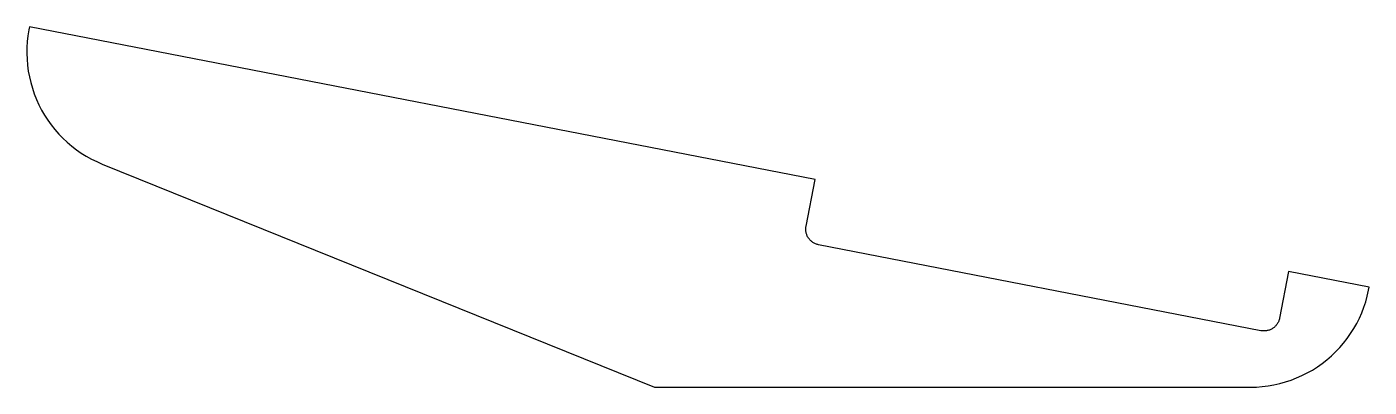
# Model space of a CAD drawing. Header units: metres. Extents: x -990 to 1127, y 0 to 569.
import ezdxf

# ---------------------------------------------------------------- set-up
doc = ezdxf.new("R2010")
doc.units = ezdxf.units.M

msp = doc.modelspace()

# ---------------------------------------------------------------- linework, layer by layer
for p, q in [((-988.557, 554.533), (-989.618, 545.268)), ((-987.043, 563.735), (-988.557, 554.533)), ((-985.999, 568.584), (-987.043, 563.735)), ((253.182, 327.712), (-985.999, 568.584)), ((-990.223, 535.962), (-990.37, 526.637)), ((-989.618, 545.268), (-990.223, 535.962)), ((-990.37, 526.637), (-990.06, 517.317)), ((-990.06, 517.317), (-989.293, 508.023)), ((-989.293, 508.023), (-988.071, 498.777)), ((-988.071, 498.777), (-986.396, 489.603)), ((-986.396, 489.603), (-984.274, 480.522)), ((-984.274, 480.522), (-981.708, 471.556)), ((-981.708, 471.556), (-978.706, 462.727)), ((-978.706, 462.727), (-975.273, 454.056)), ((-975.273, 454.056), (-971.42, 445.564)), ((-971.42, 445.564), (-967.155, 437.271)), ((-967.155, 437.271), (-962.487, 429.197)), ((-962.487, 429.197), (-957.43, 421.362)), ((-957.43, 421.362), (-951.993, 413.785)), ((-951.993, 413.785), (-946.192, 406.483)), ((-946.192, 406.483), (-940.039, 399.475)), ((-940.039, 399.475), (-933.55, 392.778)), ((-933.55, 392.778), (-926.74, 386.406)), ((-926.74, 386.406), (-919.626, 380.377)), ((-919.626, 380.377), (-912.224, 374.704)), ((-912.224, 374.704), (-904.553, 369.401)), ((-904.553, 369.401), (-896.631, 364.48)), ((-896.631, 364.48), (-888.477, 359.955)), ((-888.477, 359.955), (-880.111, 355.835)), ((-880.111, 355.835), (-871.553, 352.13)), ((-871.553, 352.13), (0, 0)), ((238.871, 254.09), (253.182, 327.712)), ((238.412, 249.21), (238.437, 250.437)), ((238.448, 247.984), (238.412, 249.21)), ((238.437, 250.437), (238.522, 251.661)), ((238.543, 246.76), (238.448, 247.984)), ((238.522, 251.661), (238.667, 252.88)), ((238.699, 245.543), (238.543, 246.76)), ((238.667, 252.88), (238.871, 254.09)), ((238.914, 244.335), (238.699, 245.543)), ((239.188, 243.139), (238.914, 244.335)), ((239.52, 241.958), (239.188, 243.139)), ((239.91, 240.794), (239.52, 241.958)), ((240.357, 239.652), (239.91, 240.794)), ((240.859, 238.532), (240.357, 239.652)), ((241.416, 237.438), (240.859, 238.532)), ((242.025, 236.373), (241.416, 237.438)), ((242.686, 235.339), (242.025, 236.373)), ((243.397, 234.339), (242.686, 235.339)), ((244.156, 233.375), (243.397, 234.339)), ((244.962, 232.45), (244.156, 233.375)), ((245.812, 231.565), (244.962, 232.45)), ((246.704, 230.722), (245.812, 231.565)), ((247.637, 229.925), (246.704, 230.722)), ((248.607, 229.174), (247.637, 229.925)), ((249.614, 228.472), (248.607, 229.174)), ((250.653, 227.82), (249.614, 228.472)), ((251.723, 227.22), (250.653, 227.82)), ((252.822, 226.673), (251.723, 227.22)), ((253.946, 226.181), (252.822, 226.673)), ((255.093, 225.744), (253.946, 226.181)), ((256.259, 225.364), (255.093, 225.744)), ((257.443, 225.042), (256.259, 225.364)), ((258.642, 224.779), (257.443, 225.042)), ((956.579, 89.1134), (258.642, 224.779)), ((1000.2, 182.506), (985.89, 108.884)), ((1127.2, 157.82), (1000.2, 182.506)), ((1124.31, 143.834), (1126.35, 152.933)), ((1126.35, 152.933), (1127.2, 157.82)), ((1118.89, 125.991), (1121.82, 134.846)), ((1121.82, 134.846), (1124.31, 143.834)), ((985.304, 106.501), (984.924, 105.335)), ((985.626, 107.685), (985.304, 106.501)), ((985.89, 108.884), (985.626, 107.685)), ((1107.57, 100.435), (1111.76, 108.765)), ((1111.76, 108.765), (1115.54, 117.29)), ((1115.54, 117.29), (1118.89, 125.991)), ((957.789, 88.9089), (956.579, 89.1134)), ((959.007, 88.7641), (957.789, 88.9089)), ((960.231, 88.6791), (959.007, 88.7641)), ((961.458, 88.6544), (960.231, 88.6791)), ((962.685, 88.6898), (961.458, 88.6544)), ((963.908, 88.7854), (962.685, 88.6898)), ((965.125, 88.9409), (963.908, 88.7854)), ((966.333, 89.156), (965.125, 88.9409)), ((967.529, 89.4301), (966.333, 89.156)), ((968.71, 89.7625), (967.529, 89.4301)), ((969.874, 90.1525), (968.71, 89.7625)), ((971.017, 90.5991), (969.874, 90.1525)), ((972.136, 91.1012), (971.017, 90.5991)), ((973.23, 91.6577), (972.136, 91.1012)), ((974.295, 92.2672), (973.23, 91.6577)), ((975.329, 92.9282), (974.295, 92.2672)), ((976.329, 93.6391), (975.329, 92.9282)), ((977.293, 94.3982), (976.329, 93.6391)), ((978.219, 95.2038), (977.293, 94.3982)), ((979.104, 96.0538), (978.219, 95.2038)), ((979.946, 96.9461), (979.104, 96.0538)), ((980.743, 97.8788), (979.946, 96.9461)), ((981.494, 98.8494), (980.743, 97.8788)), ((982.196, 99.8557), (981.494, 98.8494)), ((982.848, 100.895), (982.196, 99.8557)), ((983.448, 101.966), (982.848, 100.895)), ((983.995, 103.064), (983.448, 101.966)), ((984.487, 104.188), (983.995, 103.064)), ((984.924, 105.335), (984.487, 104.188)), ((1097.98, 84.4417), (1102.97, 92.3205)), ((1102.97, 92.3205), (1107.57, 100.435)), ((1080.78, 62.4038), (1086.87, 69.4653)), ((1086.87, 69.4653), (1092.61, 76.8171)), ((1092.61, 76.8171), (1097.98, 84.4417)), ((1053.18, 37.3906), (1060.53, 43.128)), ((1060.53, 43.128), (1067.6, 49.2193)), ((1067.6, 49.2193), (1074.35, 55.6497)), ((1074.35, 55.6497), (1080.78, 62.4038)), ((1021.24, 18.242), (1029.57, 22.435)), ((1029.57, 22.435), (1037.68, 27.0316)), ((1037.68, 27.0316), (1045.56, 32.0208)), ((1045.56, 32.0208), (1053.18, 37.3906)), ((0, 0), (940, 0)), ((940, 0), (949.323, 0.22885)), ((949.323, 0.22885), (958.623, 0.9149)), ((958.623, 0.9149), (967.879, 2.05646)), ((967.879, 2.05646), (977.067, 3.65079)), ((977.067, 3.65079), (986.166, 5.69406)), ((986.166, 5.69406), (995.154, 8.18134)), ((995.154, 8.18134), (1004.01, 11.1066)), ((1004.01, 11.1066), (1012.71, 14.4629)), ((1012.71, 14.4629), (1021.24, 18.242))]:
    msp.add_line(p, q)

doc.saveas('drawing.dxf')
